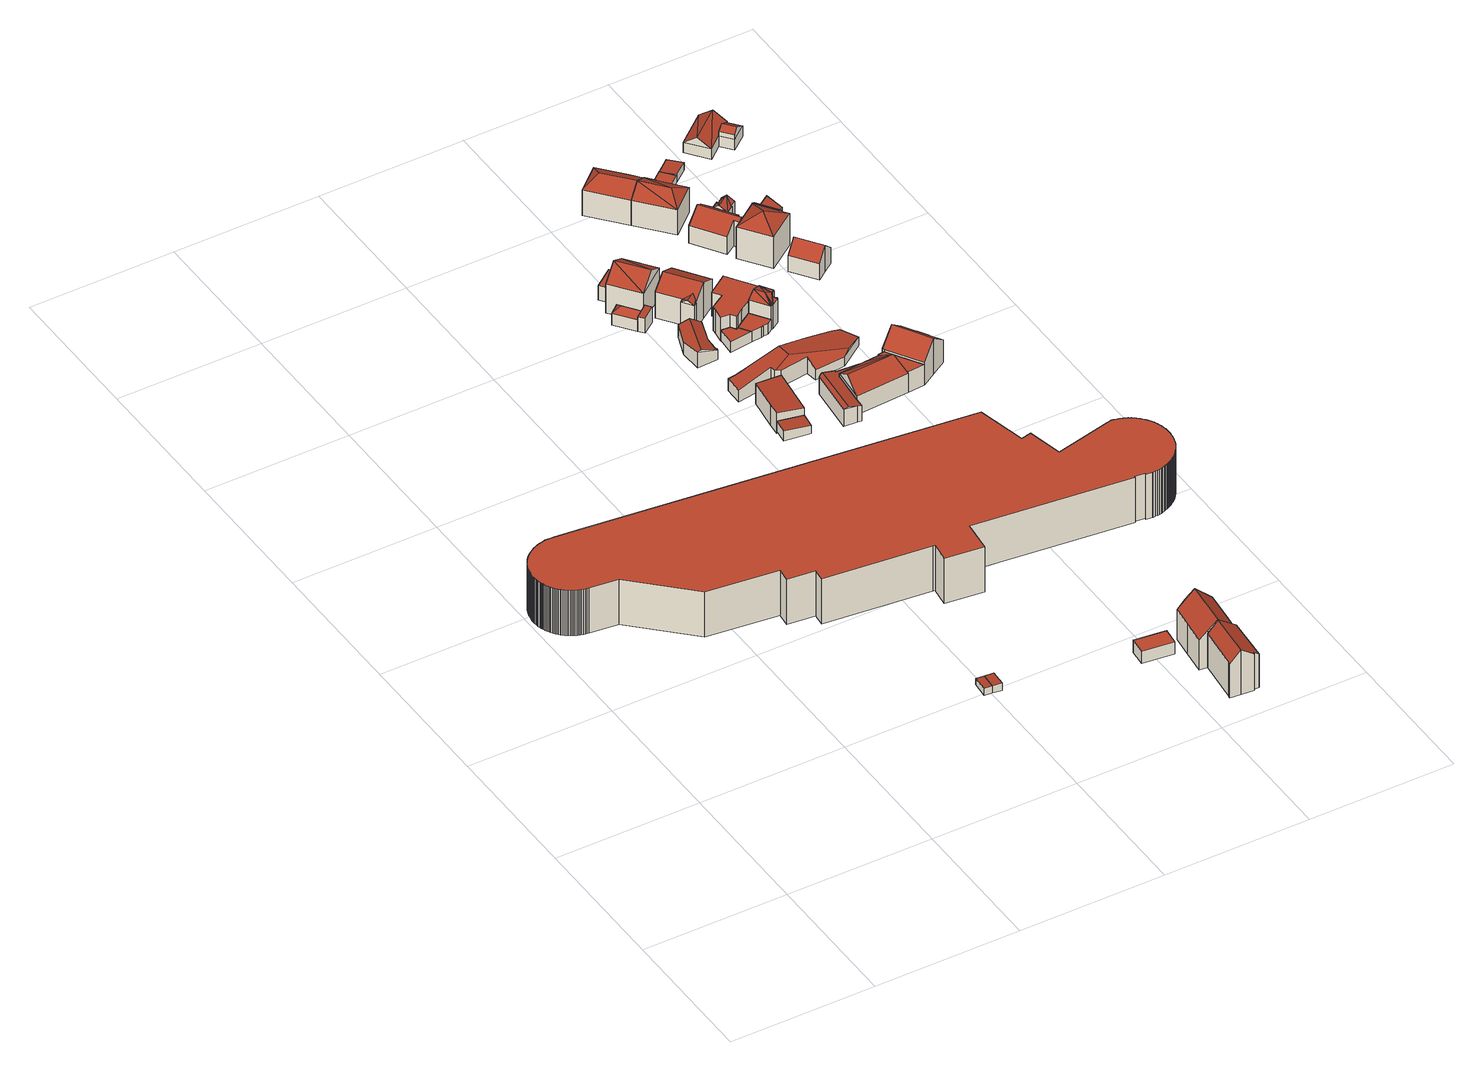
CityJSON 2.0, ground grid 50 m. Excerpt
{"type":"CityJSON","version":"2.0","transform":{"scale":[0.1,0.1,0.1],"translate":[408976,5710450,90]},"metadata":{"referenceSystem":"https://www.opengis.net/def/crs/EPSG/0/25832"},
"CityObjects":{
"building1":{"type":"Building","attributes":{"Gemeindeschluessel":"05978036","Geometrietyp2DReferenz":"3000","function":"31001_2460","roofType":"2100","measuredHeight":2.71},"geometry":[{"type":"MultiSurface","lod":"2","boundaries":[[[0,1,2,3]],[[1,4,5,2]],[[4,6,7,5]],[[6,0,3,7]],[[6,4,1,0]],[[3,2,5,7]]],"semantics":{"surfaces":[{"type":"WallSurface"},{"type":"RoofSurface"},{"type":"GroundSurface"}],"values":[0,0,0,0,1,2]}}]},
"building2":{"type":"Building","attributes":{"Gemeindeschluessel":"05978036","Geometrietyp2DReferenz":"3000","function":"31001_2460","roofType":"2100","measuredHeight":2.74},"geometry":[{"type":"MultiSurface","lod":"2","boundaries":[[[8,9,10,11]],[[9,6,7,10]],[[6,4,5,7]],[[4,8,11,5]],[[4,6,9,8]],[[11,10,7,5]]],"semantics":{"surfaces":[{"type":"WallSurface"},{"type":"RoofSurface"},{"type":"GroundSurface"}],"values":[0,0,0,0,1,2]}}]},
"building3":{"type":"Building","attributes":{"Gemeindeschluessel":"05978036","Geometrietyp2DReferenz":"3000","function":"31001_2000","roofType":"1000","measuredHeight":17.18},"geometry":[{"type":"MultiSurface","lod":"2","boundaries":[[[12,13,14,15]],[[13,16,17,14]],[[16,18,19,17]],[[18,20,21,19]],[[20,22,23,21]],[[22,24,25,23]],[[24,26,27,25]],[[26,28,29,27]],[[28,30,31,29]],[[30,32,33,31]],[[32,34,35,33]],[[34,36,37,35]],[[36,38,39,37]],[[38,40,41,39]],[[40,42,43,41]],[[42,44,45,43]],[[44,46,47,45]],[[46,48,49,47]],[[48,50,51,49]],[[50,52,53,51]],[[52,54,55,53]],[[54,56,57,55]],[[56,58,59,57]],[[58,60,61,59]],[[60,62,63,61]],[[62,64,65,63]],[[64,66,67,65]],[[66,68,69,67]],[[68,70,71,69]],[[70,72,73,71]],[[72,74,75,73]],[[74,76,77,75]],[[76,78,79,77]],[[78,80,81,79]],[[80,82,83,81]],[[82,84,85,83]],[[84,86,87,85]],[[86,88,89,87]],[[88,90,91,89]],[[90,92,93,91]],[[92,94,95,93]],[[94,96,97,95]],[[96,98,99,97]],[[98,100,101,99]],[[100,102,103,101]],[[102,104,105,103]],[[104,106,107,105]],[[106,108,109,107]],[[108,110,111,109]],[[110,112,113,111]],[[112,114,115,113]],[[114,116,117,115]],[[116,118,119,117]],[[118,120,121,119]],[[120,122,123,121]],[[122,124,125,123]],[[124,126,127,125]],[[126,128,129,127]],[[128,130,131,129]],[[130,132,133,131]],[[132,134,135,133]],[[134,136,137,135]],[[136,138,139,137]],[[138,140,141,139]],[[140,142,143,141]],[[142,144,145,143]],[[144,146,147,145]],[[146,148,149,147]],[[148,150,151,149]],[[150,152,153,151]],[[152,154,155,153]],[[154,156,157,155]],[[156,158,159,157]],[[158,160,161,159]],[[160,162,163,161]],[[162,164,165,163]],[[164,166,167,165]],[[166,168,169,167]],[[168,170,171,169]],[[170,172,173,171]],[[172,174,175,173]],[[174,176,177,175]],[[176,178,179,177]],[[178,180,181,179]],[[180,182,183,181]],[[182,184,185,183]],[[184,186,187,185]],[[186,188,189,187]],[[188,190,191,189]],[[190,192,193,191]],[[192,194,195,193]],[[194,196,197,195]],[[196,198,199,197]],[[198,200,201,199]],[[200,202,203,201]],[[202,204,205,203]],[[204,206,207,205]],[[206,208,209,207]],[[208,210,211,209]],[[210,212,213,211]],[[212,214,215,213]],[[214,216,217,215]],[[216,218,219,217]],[[218,220,221,219]],[[220,222,223,221]],[[222,224,225,223]],[[224,226,227,225]],[[226,228,229,227]],[[228,230,231,229]],[[230,232,233,231]],[[232,234,235,233]],[[234,236,237,235]],[[236,238,239,237]],[[238,240,241,239]],[[240,242,243,241]],[[242,244,245,243]],[[244,246,247,245]],[[246,248,249,247]],[[248,250,251,249]],[[250,252,253,251]],[[252,254,255,253]],[[254,256,257,255]],[[256,258,259,257]],[[258,260,261,259]],[[260,262,263,261]],[[262,264,265,263]],[[264,266,267,265]],[[266,268,269,267]],[[268,270,271,269]],[[270,272,273,271]],[[272,274,275,273]],[[274,276,277,275]],[[276,278,279,277]],[[278,280,281,279]],[[280,282,283,281]],[[282,284,285,283]],[[284,286,287,285]],[[286,288,289,287]],[[288,290,291,289]],[[290,292,293,291]],[[292,294,295,293]],[[294,296,297,295]],[[296,298,299,297]],[[298,300,301,299]],[[300,302,303,301]],[[302,304,305,303]],[[304,306,307,305]],[[306,308,309,307]],[[308,310,311,309]],[[310,312,313,311]],[[312,314,315,313]],[[314,316,317,315]],[[316,318,319,317]],[[318,320,321,319]],[[320,322,323,321]],[[322,324,325,323]],[[324,326,327,325]],[[326,328,329,327]],[[328,330,331,329]],[[330,332,333,331]],[[332,334,335,333]],[[334,336,337,335]],[[336,338,339,337]],[[338,340,341,339]],[[340,342,343,341]],[[342,344,345,343]],[[344,346,347,345]],[[346,348,349,347]],[[348,350,351,349]],[[350,352,353,351]],[[352,354,355,353]],[[354,356,357,355]],[[356,358,359,357]],[[358,360,361,359]],[[360,362,363,361]],[[362,364,365,363]],[[364,366,367,365]],[[366,368,369,367]],[[368,370,371,369]],[[370,372,373,371]],[[372,374,375,373]],[[374,12,15,375]],[[374,372,370,368,366,364,362,360,358,356,354,352,350,348,346,344,342,340,338,336,334,332,330,328,326,324,322,320,318,316,314,312,310,308,306,304,302,300,298,296,294,292,290,288,286,284,282,280,278,276,274,272,270,268,266,264,262,260,258,256,254,252,250,248,246,244,242,240,238,236,234,232,230,228,226,224,222,220,218,216,214,212,210,208,206,204,202,200,198,196,194,192,190,188,186,184,182,180,178,176,174,172,170,168,166,164,162,160,158,156,154,152,150,148,146,144,142,140,138,136,134,132,130,128,126,124,122,120,118,116,114,112,110,108,106,104,102,100,98,96,94,92,90,88,86,84,82,80,78,76,74,72,70,68,66,64,62,60,58,56,54,52,50,48,46,44,42,40,38,36,34,32,30,28,26,24,22,20,18,16,13,12]],[[15,14,17,19,21,23,25,27,29,31,33,35,37,39,41,43,45,47,49,51,53,55,57,59,61,63,65,67,69,71,73,75,77,79,81,83,85,87,89,91,93,95,97,99,101,103,105,107,109,111,113,115,117,119,121,123,125,127,129,131,133,135,137,139,141,143,145,147,149,151,153,155,157,159,161,163,165,167,169,171,173,175,177,179,181,183,185,187,189,191,193,195,197,199,201,203,205,207,209,211,213,215,217,219,221,223,225,227,229,231,233,235,237,239,241,243,245,247,249,251,253,255,257,259,261,263,265,267,269,271,273,275,277,279,281,283,285,287,289,291,293,295,297,299,301,303,305,307,309,311,313,315,317,319,321,323,325,327,329,331,333,335,337,339,341,343,345,347,349,351,353,355,357,359,361,363,365,367,369,371,373,375]]],"semantics":{"surfaces":[{"type":"WallSurface"},{"type":"RoofSurface"},{"type":"GroundSurface"}],"values":[0,0,0,0,0,0,0,0,0,0,0,0,0,0,0,0,0,0,0,0,0,0,0,0,0,0,0,0,0,0,0,0,0,0,0,0,0,0,0,0,0,0,0,0,0,0,0,0,0,0,0,0,0,0,0,0,0,0,0,0,0,0,0,0,0,0,0,0,0,0,0,0,0,0,0,0,0,0,0,0,0,0,0,0,0,0,0,0,0,0,0,0,0,0,0,0,0,0,0,0,0,0,0,0,0,0,0,0,0,0,0,0,0,0,0,0,0,0,0,0,0,0,0,0,0,0,0,0,0,0,0,0,0,0,0,0,0,0,0,0,0,0,0,0,0,0,0,0,0,0,0,0,0,0,0,0,0,0,0,0,0,0,0,0,0,0,0,0,0,0,0,0,0,0,0,0,0,0,0,0,0,0,1,2]}}]},
"building4":{"type":"Building","attributes":{"Gemeindeschluessel":"05978036","Geometrietyp2DReferenz":"3000","function":"31001_2460","roofType":"1000","measuredHeight":4.55},"geometry":[{"type":"MultiSurface","lod":"2","boundaries":[[[376,377,378,379]],[[377,380,381,378]],[[380,382,383,381]],[[382,376,379,383]],[[382,380,377,376]],[[379,378,381,383]]],"semantics":{"surfaces":[{"type":"WallSurface"},{"type":"RoofSurface"},{"type":"GroundSurface"}],"values":[0,0,0,0,1,2]}}]},
"building5":{"type":"Building","attributes":{"Gemeindeschluessel":"05978036","Geometrietyp2DReferenz":"3000","function":"31001_1000","roofType":"2100","measuredHeight":3.91},"geometry":[{"type":"MultiSurface","lod":"2","boundaries":[[[384,385,386,387]],[[385,388,389,386]],[[388,390,391,389]],[[390,384,387,391]],[[390,388,385,384]],[[387,386,389,391]]],"semantics":{"surfaces":[{"type":"WallSurface"},{"type":"RoofSurface"},{"type":"GroundSurface"}],"values":[0,0,0,0,1,2]}}]},
"building6":{"type":"Building","attributes":{"Gemeindeschluessel":"05978036","Geometrietyp2DReferenz":"3000","function":"31001_1100"},"children":["building6-1","building6-2"]},
"building6-1":{"type":"BuildingPart","attributes":{"roofType":"3100","measuredHeight":17.09},"parents":["building6"],"geometry":[{"type":"MultiSurface","lod":"2","boundaries":[[[392,393,394,395]],[[393,396,397,394]],[[398,399,400,401,402]],[[399,403,404,400]],[[403,405,406,404]],[[405,407,408,406]],[[407,409,410,408]],[[409,392,395,410]],[[407,405,403,399,398,411,412]],[[412,413,396,393,392,409,407]],[[394,397,414,415,401,400,404,406,408,410,395]],[[415,414,413,412]],[[414,397,396,413]],[[398,402,411]],[[415,412,411,402,401]]],"semantics":{"surfaces":[{"type":"WallSurface"},{"type":"RoofSurface"},{"type":"GroundSurface"},{"type":"ClosureSurface"}],"values":[0,0,0,0,0,0,0,0,1,1,2,3,3,0,3]}}]},
"building6-2":{"type":"BuildingPart","attributes":{"roofType":"3100","measuredHeight":17.24},"parents":["building6"],"geometry":[{"type":"MultiSurface","lod":"2","boundaries":[[[416,417,418,419]],[[417,420,421,418]],[[420,422,423,421]],[[422,424,425,423]],[[424,426,427,425]],[[426,428,429,427]],[[428,430,431,429]],[[430,402,401,431]],[[432,433,434,397,396]],[[433,416,419,434]],[[435,411,402,430,428,426,424]],[[424,422,420,417,416,433,432,435]],[[419,418,421,423,425,427,429,431,401,415,414,397,434]],[[413,412,411,435]],[[414,415,412,413]],[[415,401,402,411,412]],[[432,396,413,435]],[[414,413,396,397]]],"semantics":{"surfaces":[{"type":"WallSurface"},{"type":"RoofSurface"},{"type":"GroundSurface"},{"type":"ClosureSurface"}],"values":[0,0,0,0,0,0,0,0,0,0,1,1,2,0,3,3,0,3]}}]},
"building7":{"type":"Building","attributes":{"Gemeindeschluessel":"05978036","Geometrietyp2DReferenz":"3000","function":"31001_1000","roofType":"2100","measuredHeight":7.76},"geometry":[{"type":"MultiSurface","lod":"2","boundaries":[[[436,437,438,439]],[[437,440,441,438]],[[440,442,443,441]],[[442,444,445,443]],[[444,436,439,445]],[[444,442,440,437,436]],[[439,438,441,443,445]]],"semantics":{"surfaces":[{"type":"WallSurface"},{"type":"RoofSurface"},{"type":"GroundSurface"}],"values":[0,0,0,0,0,1,2]}}]},
"building8":{"type":"Building","attributes":{"Gemeindeschluessel":"05978036","Geometrietyp2DReferenz":"3000","function":"31001_1000","roofType":"5000","measuredHeight":6.52},"geometry":[{"type":"MultiSurface","lod":"2","boundaries":[[[446,447,448,449]],[[447,450,451,448]],[[450,452,453,451]],[[452,454,455,453]],[[454,456,457,455]],[[456,458,459,457]],[[458,460,461,459]],[[460,446,449,461]],[[452,450,447,446,460,462,463]],[[463,462,458,456,454]],[[454,452,463]],[[460,458,462]],[[449,448,451,453,455,457,459,461]]],"semantics":{"surfaces":[{"type":"WallSurface"},{"type":"RoofSurface"},{"type":"GroundSurface"}],"values":[0,0,0,0,0,0,0,0,1,1,0,0,2]}}]},
"building9":{"type":"Building","attributes":{"Gemeindeschluessel":"05978036","Geometrietyp2DReferenz":"3000","function":"31001_1000"},"children":["building9-1","building9-2","building9-3"]},
"building9-1":{"type":"BuildingPart","attributes":{"roofType":"2100","measuredHeight":5.96},"parents":["building9"],"geometry":[{"type":"MultiSurface","lod":"2","boundaries":[[[464,465,466,467]],[[465,468,469,470,466]],[[471,464,467,472]],[[471,473,474,475,468,465,464]],[[467,466,470,476,472]],[[477,474,473]],[[475,469,468]],[[476,470,469,477]],[[477,469,475,474]],[[472,476,477,473,471]]],"semantics":{"surfaces":[{"type":"WallSurface"},{"type":"RoofSurface"},{"type":"GroundSurface"},{"type":"ClosureSurface"}],"values":[0,0,0,1,2,0,0,3,3,3]}}]},
"building9-2":{"type":"BuildingPart","attributes":{"roofType":"5000","measuredHeight":6.08},"parents":["building9"],"geometry":[{"type":"MultiSurface","lod":"2","boundaries":[[[469,478,479,470]],[[478,480,481,479]],[[482,480,478]],[[483,482,478,469,475]],[[482,483,474,477,480]],[[476,470,479,481]],[[470,476,477,469]],[[476,481,480,477]],[[483,475,474]],[[474,475,469,477]]],"semantics":{"surfaces":[{"type":"WallSurface"},{"type":"RoofSurface"},{"type":"GroundSurface"},{"type":"ClosureSurface"}],"values":[0,0,1,1,1,2,3,3,0,3]}}]},
"building9-3":{"type":"BuildingPart","attributes":{"roofType":"3100","measuredHeight":15.06},"parents":["building9"],"geometry":[{"type":"MultiSurface","lod":"2","boundaries":[[[484,485,486,487]],[[488,484,487,489]],[[490,485,491]],[[484,488,492]],[[484,491,485]],[[491,484,492]],[[492,490,491]],[[490,492,488]],[[487,486,472,476,481,489]],[[472,486,485,490,473,471]],[[476,472,471,473,477]],[[489,481,480,477,473,490,488]],[[481,476,477,480]]],"semantics":{"surfaces":[{"type":"WallSurface"},{"type":"RoofSurface"},{"type":"GroundSurface"},{"type":"ClosureSurface"}],"values":[0,0,0,0,1,1,1,1,2,0,3,0,3]}}]},
"building10":{"type":"Building","attributes":{"Gemeindeschluessel":"05978036","Geometrietyp2DReferenz":"3000","function":"31001_2460","roofType":"1000","measuredHeight":5.53},"geometry":[{"type":"MultiSurface","lod":"2","boundaries":[[[493,494,495,496]],[[494,497,498,495]],[[497,499,487,498]],[[499,493,496,487]],[[499,497,494,493]],[[496,495,498,487]]],"semantics":{"surfaces":[{"type":"WallSurface"},{"type":"RoofSurface"},{"type":"GroundSurface"}],"values":[0,0,0,0,1,2]}}]},
"building11":{"type":"Building","attributes":{"Gemeindeschluessel":"05978036","Geometrietyp2DReferenz":"3000","function":"51009_1610","roofType":"1000","measuredHeight":3.95},"geometry":[{"type":"MultiSurface","lod":"2","boundaries":[[[500,501,502,503]],[[501,504,505,502]],[[504,506,507,505]],[[506,508,509,507]],[[508,510,511,509]],[[510,500,503,511]],[[510,508,506,504,501,500]],[[503,502,505,507,509,511]]],"semantics":{"surfaces":[{"type":"WallSurface"},{"type":"RoofSurface"},{"type":"GroundSurface"}],"values":[0,0,0,0,0,0,1,2]}}]},
"building12":{"type":"Building","attributes":{"Gemeindeschluessel":"05978036","Geometrietyp2DReferenz":"3000","function":"31001_1000"},"children":["building12-1","building12-2"]},
"building12-1":{"type":"BuildingPart","attributes":{"roofType":"5000","measuredHeight":11.29},"parents":["building12"],"geometry":[{"type":"MultiSurface","lod":"2","boundaries":[[[512,513,514,515]],[[513,516,517,514]],[[516,518,519,517]],[[512,518,520]],[[521,520,518]],[[518,516,521]],[[520,513,512]],[[521,513,520]],[[513,521,516]],[[519,515,514,517]],[[515,519,518,512]]],"semantics":{"surfaces":[{"type":"WallSurface"},{"type":"RoofSurface"},{"type":"GroundSurface"},{"type":"ClosureSurface"}],"values":[0,0,0,1,1,1,1,1,0,2,3]}}]},
"building12-2":{"type":"BuildingPart","attributes":{"roofType":"3100","measuredHeight":13.46},"parents":["building12"],"geometry":[{"type":"MultiSurface","lod":"2","boundaries":[[[522,523,524,525]],[[523,526,527,524]],[[526,528,529,527]],[[528,530,531,529]],[[530,532,533,531]],[[532,534,512,515,533]],[[535,536,519,518]],[[535,537,538,536]],[[537,539,540,538]],[[539,541,542,540]],[[541,522,525,542]],[[539,537,535,518,534,532]],[[532,530,528,526,523,522,541,539]],[[525,524,527,529,531,533,515,519,536,538,540,542]],[[518,512,534]],[[518,519,515,512]]],"semantics":{"surfaces":[{"type":"WallSurface"},{"type":"RoofSurface"},{"type":"GroundSurface"},{"type":"ClosureSurface"}],"values":[0,0,0,0,0,0,0,0,0,0,0,1,1,2,0,3]}}]},
"building13":{"type":"Building","attributes":{"Gemeindeschluessel":"05978036","Geometrietyp2DReferenz":"3000","function":"31001_2000","roofType":"5000","measuredHeight":6.9},"geometry":[{"type":"MultiSurface","lod":"2","boundaries":[[[543,544,545,546]],[[544,547,548,545]],[[547,549,550,548]],[[549,551,552,550]],[[551,553,554,552]],[[553,555,556,554]],[[555,557,558,556]],[[557,559,560,558]],[[559,561,562,560]],[[561,563,564,562]],[[563,543,546,564]],[[565,547,544,543,566]],[[563,561,559,557,555,553,551,549,565,566]],[[549,547,565]],[[543,563,566]],[[546,545,548,550,552,554,556,558,560,562,564]]],"semantics":{"surfaces":[{"type":"WallSurface"},{"type":"RoofSurface"},{"type":"GroundSurface"}],"values":[0,0,0,0,0,0,0,0,0,0,0,1,1,0,0,2]}}]},
"building14":{"type":"Building","attributes":{"Gemeindeschluessel":"05978036","Geometrietyp2DReferenz":"3000","function":"31001_1100","roofType":"5000","measuredHeight":7.98},"geometry":[{"type":"MultiSurface","lod":"2","boundaries":[[[567,568,569,570]],[[568,571,572,569]],[[571,573,574,572]],[[573,575,576,574]],[[575,577,578,576]],[[577,579,580,578]],[[579,581,582,580]],[[581,583,584,582]],[[583,585,586,584]],[[585,587,588,586]],[[587,589,590,588]],[[589,591,592,590]],[[591,593,594,592]],[[593,567,570,594]],[[583,581,595,596,597,587,585]],[[595,579,577,575,573,598,596]],[[591,589,597,596,598,571,568,567,593]],[[581,579,595]],[[573,571,598]],[[589,587,597]],[[570,569,572,574,576,578,580,582,584,586,588,590,592,594]]],"semantics":{"surfaces":[{"type":"WallSurface"},{"type":"RoofSurface"},{"type":"GroundSurface"}],"values":[0,0,0,0,0,0,0,0,0,0,0,0,0,0,1,1,1,0,0,0,2]}}]},
"building15":{"type":"Building","attributes":{"Gemeindeschluessel":"05978036","Geometrietyp2DReferenz":"3000","function":"31001_1100","roofType":"1000","measuredHeight":4.07},"geometry":[{"type":"MultiSurface","lod":"2","boundaries":[[[599,600,502,601]],[[600,602,503,502]],[[602,603,604,503]],[[603,605,606,604]],[[605,607,608,606]],[[607,609,610,608]],[[609,611,612,610]],[[611,613,614,612]],[[613,615,616,614]],[[615,599,601,616]],[[615,613,611,609,607,605,603,602,600,599]],[[601,502,503,604,606,608,610,612,614,616]]],"semantics":{"surfaces":[{"type":"WallSurface"},{"type":"RoofSurface"},{"type":"GroundSurface"}],"values":[0,0,0,0,0,0,0,0,0,0,1,2]}}]},
"building16":{"type":"Building","attributes":{"Gemeindeschluessel":"05978036","Geometrietyp2DReferenz":"3000","function":"31001_1100","roofType":"9999","measuredHeight":9},"geometry":[{"type":"MultiSurface","lod":"2","boundaries":[[[617,618,619,620,621,622,623,624,625,626,627,628,629,630]],[[630,629,631,632]],[[629,628,633,631]],[[628,627,634,633]],[[627,626,635,634]],[[626,625,636,635]],[[625,624,637,636]],[[624,623,638,637]],[[623,622,639,638]],[[622,621,640,639]],[[621,620,641,640]],[[620,619,642,641]],[[619,618,643,642]],[[618,617,644,643]],[[617,630,632,644]],[[632,631,633,634,635,636,637,638,639,640,641,642,643,644]]],"semantics":{"surfaces":[{"type":"RoofSurface"},{"type":"WallSurface"},{"type":"GroundSurface"}],"values":[0,1,1,1,1,1,1,1,1,1,1,1,1,1,1,2]}}]},
"building17":{"type":"Building","attributes":{"Gemeindeschluessel":"05978036","Geometrietyp2DReferenz":"3000","function":"31001_2000","roofType":"5000","measuredHeight":11.12},"geometry":[{"type":"MultiSurface","lod":"2","boundaries":[[[645,646,558,560]],[[646,647,556,558]],[[647,648,649,556]],[[648,650,651,649]],[[650,645,560,651]],[[650,652,653,645]],[[647,652,648]],[[646,652,647]],[[652,646,653]],[[650,648,652]],[[646,645,653]],[[560,558,556,649,651]]],"semantics":{"surfaces":[{"type":"WallSurface"},{"type":"RoofSurface"},{"type":"GroundSurface"}],"values":[0,0,0,0,0,1,1,1,1,0,0,2]}}]},
"building18":{"type":"Building","attributes":{"Gemeindeschluessel":"05978036","Geometrietyp2DReferenz":"3000","function":"31001_1100","roofType":"5000","measuredHeight":10.75},"geometry":[{"type":"MultiSurface","lod":"2","boundaries":[[[654,655,656,606]],[[655,657,658,656]],[[657,659,660,658]],[[659,661,662,660]],[[661,663,664,662]],[[663,665,666,664]],[[665,667,668,666]],[[667,669,670,668]],[[669,671,672,670]],[[671,673,674,672]],[[673,675,676,674]],[[675,677,608,676]],[[677,654,606,608]],[[678,675,667]],[[679,675,678]],[[675,679,680]],[[669,673,671]],[[667,673,669]],[[673,667,675]],[[659,663,661]],[[659,665,663]],[[655,659,657]],[[655,665,659]],[[655,678,665]],[[655,679,678]],[[679,655,681]],[[679,677,680]],[[681,677,679]],[[677,681,654]],[[667,665,678]],[[655,654,681]],[[677,675,680]],[[606,656,658,660,662,664,666,668,670,672,674,676,608]]],"semantics":{"surfaces":[{"type":"WallSurface"},{"type":"RoofSurface"},{"type":"GroundSurface"}],"values":[0,0,0,0,0,0,0,0,0,0,0,0,0,1,1,1,1,1,1,1,1,1,1,1,1,1,1,1,1,0,0,0,2]}}]},
"building19":{"type":"Building","attributes":{"Gemeindeschluessel":"05978036","Geometrietyp2DReferenz":"3000","function":"31001_1100","roofType":"5000","measuredHeight":12.89},"geometry":[{"type":"MultiSurface","lod":"2","boundaries":[[[682,683,684,685]],[[683,686,687,684]],[[686,688,689,687]],[[688,690,691,689]],[[690,692,693,691]],[[692,694,695,693]],[[694,682,685,695]],[[690,688,696]],[[688,686,683,696]],[[683,682,694,692,690,696]],[[685,684,687,689,691,693,695]]],"semantics":{"surfaces":[{"type":"WallSurface"},{"type":"RoofSurface"},{"type":"GroundSurface"}],"values":[0,0,0,0,0,0,0,1,1,1,2]}}]},
"building20":{"type":"Building","attributes":{"Gemeindeschluessel":"05978036","Geometrietyp2DReferenz":"3000","function":"31001_1100"},"children":["building20-1","building20-2"]},
"building20-1":{"type":"BuildingPart","attributes":{"roofType":"3100","measuredHeight":13.58},"parents":["building20"],"geometry":[{"type":"MultiSurface","lod":"2","boundaries":[[[697,698,699,700]],[[698,701,702,699]],[[701,703,704,702]],[[703,705,706,704]],[[705,707,708,709,706]],[[710,711,712,713,714]],[[711,715,716,712]],[[715,717,718,716]],[[717,719,720,718]],[[719,697,700,720]],[[715,711,710,707,705]],[[705,703,701,698,697,719,717,715]],[[700,699,702,704,706,709,713,712,716,718,720]],[[710,714,708,707]],[[714,713,709,708]]],"semantics":{"surfaces":[{"type":"WallSurface"},{"type":"RoofSurface"},{"type":"GroundSurface"},{"type":"ClosureSurface"}],"values":[0,0,0,0,0,0,0,0,0,0,1,1,2,0,3]}}]},
"building20-2":{"type":"BuildingPart","attributes":{"roofType":"1000","measuredHeight":7.76},"parents":["building20"],"geometry":[{"type":"MultiSurface","lod":"2","boundaries":[[[708,721,722,709]],[[721,723,724,722]],[[723,714,713,724]],[[723,721,708,714]],[[713,709,722,724]],[[709,713,714,708]]],"semantics":{"surfaces":[{"type":"WallSurface"},{"type":"RoofSurface"},{"type":"GroundSurface"},{"type":"ClosureSurface"}],"values":[0,0,0,1,2,3]}}]},
"building21":{"type":"Building","attributes":{"Gemeindeschluessel":"05978036","Geometrietyp2DReferenz":"3000","function":"31001_1100"},"children":["building21-1","building21-2"]},
"building21-1":{"type":"BuildingPart","attributes":{"roofType":"1000","measuredHeight":3.69},"parents":["building21"],"geometry":[{"type":"MultiSurface","lod":"2","boundaries":[[[725,726,727,728]],[[726,729,730,727]],[[729,731,732,730]],[[731,733,734,732]],[[735,725,728,736]],[[735,733,731,729,726,725]],[[728,727,730,732,734,736]],[[736,734,733,735]]],"semantics":{"surfaces":[{"type":"WallSurface"},{"type":"RoofSurface"},{"type":"GroundSurface"},{"type":"ClosureSurface"}],"values":[0,0,0,0,0,1,2,3]}}]},
"building21-2":{"type":"BuildingPart","attributes":{"roofType":"5000","measuredHeight":12.79},"parents":["building21"],"geometry":[{"type":"MultiSurface","lod":"2","boundaries":[[[737,738,739,734,733]],[[738,740,741,739]],[[740,742,743,741]],[[742,686,744,743]],[[686,682,745,744]],[[682,746,736,745]],[[746,735,736]],[[742,740,747]],[[740,738,737,746,682,747]],[[747,682,748]],[[748,742,747]],[[742,748,686]],[[686,748,682]],[[734,739,741,743,744,745,736]],[[733,735,746,737]],[[733,734,736,735]]],"semantics":{"surfaces":[{"type":"WallSurface"},{"type":"RoofSurface"},{"type":"GroundSurface"},{"type":"ClosureSurface"}],"values":[0,0,0,0,0,0,0,1,1,1,1,1,0,2,0,3]}}]},
"building22":{"type":"Building","attributes":{"Gemeindeschluessel":"05978036","Geometrietyp2DReferenz":"3000","function":"31001_1000","roofType":"3100","measuredHeight":10.68},"geometry":[{"type":"MultiSurface","lod":"2","boundaries":[[[749,750,751,752]],[[750,753,754,751]],[[753,755,756,754]],[[755,757,758,756]],[[757,759,760,758]],[[759,761,762,760]],[[761,763,764,762]],[[763,765,766,764]],[[765,767,768,766]],[[767,769,770,768]],[[769,771,772,770]],[[771,749,752,772]],[[767,765,763,761,759,757]],[[757,755,753,750,749,771,769,767]],[[752,751,754,756,758,760,762,764,766,768,770,772]]],"semantics":{"surfaces":[{"type":"WallSurface"},{"type":"RoofSurface"},{"type":"GroundSurface"}],"values":[0,0,0,0,0,0,0,0,0,0,0,0,1,1,2]}}]},
"building23":{"type":"Building","attributes":{"Gemeindeschluessel":"05978036","Geometrietyp2DReferenz":"3000","function":"31001_2000","roofType":"1000","measuredHeight":3.89},"geometry":[{"type":"MultiSurface","lod":"2","boundaries":[[[773,774,775,693]],[[774,776,777,775]],[[776,778,695,777]],[[778,773,693,695]],[[778,776,774,773]],[[693,775,777,695]]],"semantics":{"surfaces":[{"type":"WallSurface"},{"type":"RoofSurface"},{"type":"GroundSurface"}],"values":[0,0,0,0,1,2]}}]},
"building24":{"type":"Building","attributes":{"Gemeindeschluessel":"05978036","Geometrietyp2DReferenz":"3000","function":"31001_1100"},"children":["building24-1","building24-2","building24-3"]},
"building24-1":{"type":"BuildingPart","attributes":{"roofType":"3500","measuredHeight":15.48},"parents":["building24"],"geometry":[{"type":"MultiSurface","lod":"2","boundaries":[[[779,780,781,782]],[[780,783,784,781]],[[783,785,786,784]],[[787,788,789,790]],[[788,779,782,789]],[[779,788,791]],[[780,779,791]],[[785,783,780,791]],[[788,787,785,791]],[[782,781,784,786,790,789]],[[790,786,785,787]]],"semantics":{"surfaces":[{"type":"WallSurface"},{"type":"RoofSurface"},{"type":"GroundSurface"},{"type":"ClosureSurface"}],"values":[0,0,0,0,0,1,1,1,1,2,3]}}]},
"building24-2":{"type":"BuildingPart","attributes":{"roofType":"2100","measuredHeight":12.04},"parents":["building24"],"geometry":[{"type":"MultiSurface","lod":"2","boundaries":[[[792,793,787,790,794]],[[795,792,794,796,797]],[[795,798,799,793,792]],[[794,790,786,800,796]],[[785,787,793,799]],[[785,801,786,790,787]],[[798,802,801,785,799]],[[802,800,786,801]],[[797,802,798,795]],[[797,796,800,802]]],"semantics":{"surfaces":[{"type":"WallSurface"},{"type":"RoofSurface"},{"type":"GroundSurface"},{"type":"ClosureSurface"}],"values":[0,0,1,2,0,3,0,3,0,3]}}]},
"building24-3":{"type":"BuildingPart","attributes":{"roofType":"5000","measuredHeight":7.95},"parents":["building24"],"geometry":[{"type":"MultiSurface","lod":"2","boundaries":[[[803,797,796,804]],[[801,805,806,786]],[[805,807,808,806]],[[807,809,810,808]],[[809,811,812,810]],[[811,803,804,812]],[[807,805,801,802,797,813]],[[797,803,811,813]],[[811,809,807,813]],[[804,796,800,786,806,808,810,812]],[[800,796,797,802]],[[801,786,800,802]]],"semantics":{"surfaces":[{"type":"WallSurface"},{"type":"RoofSurface"},{"type":"GroundSurface"},{"type":"ClosureSurface"}],"values":[0,0,0,0,0,0,1,1,1,2,3,3]}}]},
"building25":{"type":"Building","attributes":{"Gemeindeschluessel":"05978036","Geometrietyp2DReferenz":"3000","function":"31001_9998","roofType":"5000","measuredHeight":9.92},"geometry":[{"type":"MultiSurface","lod":"2","boundaries":[[[814,815,816,817]],[[815,818,819,816]],[[818,820,821,819]],[[820,822,823,821]],[[822,824,825,823]],[[824,826,827,825]],[[826,828,829,827]],[[828,814,817,829]],[[818,830,820]],[[818,831,830]],[[815,831,818]],[[831,815,814]],[[830,824,822]],[[830,828,824]],[[828,830,831]],[[826,824,828]],[[814,828,831]],[[822,820,830]],[[817,816,819,821,823,825,827,829]]],"semantics":{"surfaces":[{"type":"WallSurface"},{"type":"RoofSurface"},{"type":"GroundSurface"}],"values":[0,0,0,0,0,0,0,0,1,1,1,1,1,1,1,1,0,0,2]}}]},
"building26":{"type":"Building","attributes":{"Gemeindeschluessel":"05978036","Geometrietyp2DReferenz":"3000","function":"31001_2460","roofType":"1000","measuredHeight":2.58},"geometry":[{"type":"MultiSurface","lod":"2","boundaries":[[[832,833,834,835]],[[833,836,837,834]],[[836,838,839,837]],[[838,832,835,839]],[[838,836,833,832]],[[835,834,837,839]]],"semantics":{"surfaces":[{"type":"WallSurface"},{"type":"RoofSurface"},{"type":"GroundSurface"}],"values":[0,0,0,0,1,2]}}]},
"building27":{"type":"Building","attributes":{"Gemeindeschluessel":"05978036","Geometrietyp2DReferenz":"3000","function":"31001_1100","roofType":"3100","measuredHeight":10.04},"geometry":[{"type":"MultiSurface","lod":"2","boundaries":[[[840,841,842,843]],[[841,844,845,842]],[[844,846,847,845]],[[846,848,849,847]],[[848,850,851,849]],[[850,852,853,851]],[[852,840,843,853]],[[848,846,844,841]],[[841,840,852,850,848]],[[843,842,845,847,849,851,853]]],"semantics":{"surfaces":[{"type":"WallSurface"},{"type":"RoofSurface"},{"type":"GroundSurface"}],"values":[0,0,0,0,0,0,0,1,1,2]}}]},
"building28":{"type":"Building","attributes":{"Gemeindeschluessel":"05978036","Geometrietyp2DReferenz":"3000","function":"31001_2460","roofType":"2100","measuredHeight":2.96},"geometry":[{"type":"MultiSurface","lod":"2","boundaries":[[[854,855,834,837]],[[855,856,857,834]],[[856,858,859,857]],[[858,854,837,859]],[[858,856,855,854]],[[837,834,857,859]]],"semantics":{"surfaces":[{"type":"WallSurface"},{"type":"RoofSurface"},{"type":"GroundSurface"}],"values":[0,0,0,0,1,2]}}]},
"building29":{"type":"Building","attributes":{"Gemeindeschluessel":"05978036","Geometrietyp2DReferenz":"3000","function":"31001_2460","roofType":"2100","measuredHeight":7.29},"geometry":[{"type":"MultiSurface","lod":"2","boundaries":[[[860,861,862,863]],[[861,864,865,862]],[[864,866,867,865]],[[866,860,863,867]],[[866,864,861,860]],[[863,862,865,867]]],"semantics":{"surfaces":[{"type":"WallSurface"},{"type":"RoofSurface"},{"type":"GroundSurface"}],"values":[0,0,0,0,1,2]}}]},
"building30":{"type":"Building","attributes":{"Gemeindeschluessel":"05978036","Geometrietyp2DReferenz":"3000","function":"31001_1000"},"children":["building30-1","building30-2"]},
"building30-1":{"type":"BuildingPart","attributes":{"roofType":"3100","measuredHeight":7.09},"parents":["building30"],"geometry":[{"type":"MultiSurface","lod":"2","boundaries":[[[868,869,870,871]],[[869,872,873,874,870]],[[875,876,877]],[[875,878,879,876]],[[878,880,881,879]],[[880,868,871,881]],[[882,883,868]],[[868,880,882]],[[878,875,872,869,883]],[[883,882,878]],[[868,883,869]],[[878,882,880]],[[871,870,874,876,879,881]],[[877,873,872,875]],[[877,876,874,873]]],"semantics":{"surfaces":[{"type":"WallSurface"},{"type":"RoofSurface"},{"type":"GroundSurface"},{"type":"ClosureSurface"}],"values":[0,0,0,0,0,0,1,1,1,1,0,0,2,0,3]}}]},
"building30-2":{"type":"BuildingPart","attributes":{"roofType":"3100","measuredHeight":7.09},"parents":["building30"],"geometry":[{"type":"MultiSurface","lod":"2","boundaries":[[[884,885,886,887]],[[885,877,876,886]],[[873,884,887,874]],[[873,888,889,884]],[[890,889,888,891]],[[877,891,888,873]],[[885,890,891,877]],[[884,889,890,885]],[[887,886,876,874]],[[874,876,877,873]]],"semantics":{"surfaces":[{"type":"WallSurface"},{"type":"RoofSurface"},{"type":"GroundSurface"},{"type":"ClosureSurface"}],"values":[0,0,0,1,1,0,0,0,2,3]}}]}
},
"vertices":[
[909,378,137],[915,435,133],[915,435,110],[909,378,110],[942,433,133],[942,433,110],[936,375,137],[936,375,110],
[974,430,133],[968,371,138],[968,371,110],[974,430,110],
[642,1063,187],[647,1109,187],[647,1109,15],[642,1063,15],[404,1137,187],[404,1137,15],[218,1319,187],[218,1319,15],[122,1330,187],[122,1330,15],[121,1330,187],[121,1330,15],[115,1331,187],[115,1331,15],[110,1332,187],[110,1332,15],[104,1333,187],[104,1333,15],[99,1335,187],[99,1335,15],[94,1337,187],[94,1337,15],[90,1338,187],[90,1338,15],[85,1340,187],[85,1340,15],[81,1342,187],[81,1342,15],[77,1344,187],[77,1344,15],[73,1346,187],[73,1346,15],[68,1349,187],[68,1349,15],[64,1352,187],[64,1352,15],[60,1355,187],[60,1355,15],[55,1358,187],[55,1358,15],[51,1362,187],[51,1362,15],[47,1366,187],[47,1366,15],[46,1367,187],[46,1367,15],[45,1367,187],[45,1367,15],[41,1371,187],[41,1371,15],[38,1375,187],[38,1375,15],[35,1379,187],[35,1379,15],[32,1383,187],[32,1383,15],[29,1387,187],[29,1387,15],[26,1391,187],[26,1391,15],[24,1395,187],[24,1395,15],[22,1399,187],[22,1399,15],[19,1404,187],[19,1404,15],[17,1409,187],[17,1409,15],[15,1414,187],[15,1414,15],[14,1419,187],[14,1419,15],[13,1420,187],[13,1420,15],[12,1422,187],[12,1422,15],[11,1428,187],[11,1428,15],[9,1435,187],[9,1435,15],[8,1441,187],[8,1441,15],[8,1446,187],[8,1446,15],[7,1452,187],[7,1452,15],[7,1458,187],[7,1458,15],[7,1463,187],[7,1463,15],[7,1468,187],[7,1468,15],[8,1473,187],[8,1473,15],[8,1478,187],[8,1478,15],[9,1482,187],[9,1482,15],[10,1487,187],[10,1487,15],[11,1492,187],[11,1492,15],[12,1496,187],[12,1496,15],[14,1501,187],[14,1501,15],[16,1506,187],[16,1506,15],[18,1511,187],[18,1511,15],[20,1517,187],[20,1517,15],[23,1522,187],[23,1522,15],[26,1527,187],[26,1527,15],[30,1532,187],[30,1532,15],[33,1538,187],[33,1538,15],[35,1540,187],[35,1540,15],[38,1543,187],[38,1543,15],[41,1547,187],[41,1547,15],[45,1551,187],[45,1551,15],[48,1554,187],[48,1554,15],[52,1557,187],[52,1557,15],[55,1560,187],[55,1560,15],[59,1563,187],[59,1563,15],[63,1566,187],[63,1566,15],[67,1569,187],[67,1569,15],[72,1571,187],[72,1571,15],[76,1574,187],[76,1574,15],[80,1576,187],[80,1576,15],[81,1577,187],[81,1577,15],[87,1579,187],[87,1579,15],[92,1581,187],[92,1581,15],[97,1583,187],[97,1583,15],[102,1584,187],[102,1584,15],[107,1585,187],[107,1585,15],[111,1586,187],[111,1586,15],[116,1587,187],[116,1587,15],[120,1588,187],[120,1588,15],[125,1589,187],[125,1589,15],[130,1589,187],[130,1589,15],[135,1589,187],[135,1589,15],[141,1589,187],[141,1589,15],[146,1589,187],[146,1589,15],[152,1588,187],[152,1588,15],[154,1588,187],[154,1588,15],[236,1579,187],[236,1579,15],[1537,1433,187],[1537,1433,15],[1576,1265,187],[1576,1265,15],[1611,1273,187],[1611,1273,15],[1638,1154,187],[1638,1154,15],[1821,1196,187],[1821,1196,15],[1844,1201,187],[1844,1201,15],[1847,1201,187],[1847,1201,15],[1853,1200,187],[1853,1200,15],[1859,1198,187],[1859,1198,15],[1865,1197,187],[1865,1197,15],[1871,1195,187],[1871,1195,15],[1876,1193,187],[1876,1193,15],[1881,1191,187],[1881,1191,15],[1886,1189,187],[1886,1189,15],[1890,1187,187],[1890,1187,15],[1895,1185,187],[1895,1185,15],[1899,1182,187],[1899,1182,15],[1903,1180,187],[1903,1180,15],[1907,1177,187],[1907,1177,15],[1911,1174,187],[1911,1174,15],[1915,1171,187],[1915,1171,15],[1919,1167,187],[1919,1167,15],[1923,1163,187],[1923,1163,15],[1928,1159,187],[1928,1159,15],[1932,1154,187],[1932,1154,15],[1935,1150,187],[1935,1150,15],[1939,1145,187],[1939,1145,15],[1941,1142,187],[1941,1142,15],[1944,1138,187],[1944,1138,15],[1947,1133,187],[1947,1133,15],[1950,1128,187],[1950,1128,15],[1952,1122,187],[1952,1122,15],[1954,1117,187],[1954,1117,15],[1956,1113,187],[1956,1113,15],[1958,1108,187],[1958,1108,15],[1959,1103,187],[1959,1103,15],[1960,1098,187],[1960,1098,15],[1961,1094,187],[1961,1094,15],[1962,1089,187],[1962,1089,15],[1963,1084,187],[1963,1084,15],[1964,1079,187],[1964,1079,15],[1964,1073,187],[1964,1073,15],[1964,1068,187],[1964,1068,15],[1964,1062,187],[1964,1062,15],[1964,1056,187],[1964,1056,15],[1963,1051,187],[1963,1051,15],[1963,1048,187],[1963,1048,15],[1962,1041,187],[1962,1041,15],[1960,1033,187],[1960,1033,15],[1958,1026,187],[1958,1026,15],[1956,1020,187],[1956,1020,15],[1954,1013,187],[1954,1013,15],[1951,1007,187],[1951,1007,15],[1948,1001,187],[1948,1001,15],[1945,996,187],[1945,996,15],[1942,991,187],[1942,991,15],[1939,986,187],[1939,986,15],[1935,982,187],[1935,982,15],[1932,977,187],[1932,977,15],[1928,973,187],[1928,973,15],[1925,970,187],[1925,970,15],[1921,966,187],[1921,966,15],[1918,963,187],[1918,963,15],[1914,960,187],[1914,960,15],[1910,957,187],[1910,957,15],[1906,954,187],[1906,954,15],[1902,951,187],[1902,951,15],[1897,948,187],[1897,948,15],[1892,945,187],[1892,945,15],[1887,943,187],[1887,943,15],[1881,940,187],[1881,940,15],[1876,938,187],[1876,938,15],[1870,936,187],[1870,936,15],[1863,934,187],[1863,934,15],[1857,932,187],[1857,932,15],[1850,931,187],[1850,931,15],[1843,930,187],[1843,930,15],[1835,930,187],[1835,930,15],[1827,929,187],[1827,929,15],[1825,929,187],[1825,929,15],[1803,932,187],[1803,932,15],[1804,937,187],[1804,937,15],[1770,941,187],[1770,941,15],[1769,936,187],[1769,936,15],[1233,995,187],[1233,995,15],[1232,995,187],[1232,995,15],[1221,890,187],[1221,890,15],[1090,905,187],[1090,905,15],[1098,970,187],[1098,970,15],[1092,971,187],[1092,971,15],[732,1011,187],[732,1011,15],[736,1052,187],[736,1052,15],
[1510,330,137],[1504,272,137],[1504,272,91],[1510,330,91],[1397,285,137],[1397,285,91],[1403,342,137],[1403,342,91],
[1062,1815,86],[1151,1804,78],[1151,1804,47],[1062,1815,47],[1144,1752,78],[1144,1752,47],[1056,1764,86],[1056,1764,47],
[1541,22,213],[1542,29,213],[1542,29,85],[1541,22,85],[1558,173,215],[1558,173,85],[1649,163,217],[1639,15,214],[1639,15,85],[1649,163,85],[1649,163,201],[1621,17,226],[1621,17,85],[1620,10,226],[1620,10,85],[1577,15,256],[1577,15,85],[1541,19,213],[1541,19,85],[1595,169,254],[1592,169,256],[1591,169,255],[1591,169,85],[1592,169,85],
[1540,262,199],[1548,333,200],[1548,333,85],[1540,262,85],[1575,332,226],[1575,332,85],[1589,331,240],[1589,331,85],[1607,330,257],[1607,330,85],[1666,328,201],[1666,328,85],[1654,216,201],[1654,216,85],[1649,171,202],[1649,171,85],[1558,173,225],[1530,176,198],[1530,176,85],[1591,169,257],
[1062,1815,116],[1067,1856,116],[1067,1856,38],[1062,1815,38],[1081,1966,116],[1081,1966,38],[1172,1970,106],[1172,1970,38],[1151,1804,106],[1151,1804,38],
[1095,2262,70],[1096,2222,64],[1096,2222,24],[1095,2262,24],[1101,2222,61],[1101,2222,24],[1101,2215,60],[1101,2215,24],[1030,2212,83],[1030,2212,24],[1027,2286,70],[1027,2286,24],[1055,2365,71],[1055,2365,24],[1121,2341,70],[1121,2341,24],[1088,2353,89],[1042,2213,89],
[1030,2471,75],[986,2440,71],[986,2440,15],[1030,2471,15],[972,2458,71],[972,2458,58],[972,2458,15],[1015,2491,75],[1015,2491,15],[1008,2485,74],[993,2474,73],[986,2469,72],[1008,2485,15],[1008,2485,58],
[922,2525,58],[922,2525,15],[957,2553,58],[957,2553,15],[953,2521,76],[990,2472,76],
[1037,2659,126],[1110,2563,126],[1110,2563,15],[1037,2659,15],[935,2581,126],[935,2581,15],[1008,2485,126],[1059,2524,166],[986,2620,166],
[973,2610,70],[948,2644,70],[948,2644,15],[973,2610,15],[1012,2692,70],[1012,2692,15],[1037,2659,70],
[1203,2268,65],[1228,2231,65],[1228,2231,26],[1203,2268,26],[1149,2222,65],[1149,2222,26],[1154,2285,65],[1154,2285,26],[1184,2282,65],[1184,2282,26],[1196,2264,65],[1196,2264,26],
[1125,2377,116],[1113,2368,116],[1113,2368,16],[1125,2377,16],[1087,2405,116],[1087,2405,16],[1099,2414,116],[1099,2414,16],[1160,2426,129],[1101,2386,129],
[1147,2552,117],[1148,2553,116],[1148,2553,16],[1147,2552,16],[1221,2448,117],[1221,2448,16],[1220,2447,118],[1220,2447,16],[1221,2446,118],[1221,2446,16],[1171,2410,151],[1171,2410,16],[1125,2377,117],[1048,2484,116],[1048,2484,16],[1048,2485,116],[1048,2485,16],[1094,2518,151],[1094,2518,16],[1146,2554,117],[1146,2554,16],
[1247,1739,105],[1264,1906,105],[1264,1906,40],[1247,1739,40],[1276,1914,108],[1276,1914,40],[1322,1912,100],[1322,1912,40],[1322,1907,100],[1322,1907,40],[1410,1922,80],[1410,1922,40],[1413,1890,79],[1413,1890,40],[1319,1881,100],[1319,1881,40],[1307,1764,100],[1307,1764,40],[1306,1732,99],[1306,1732,40],[1293,1734,102],[1293,1734,40],[1280,1914,109],[1263,1737,109],
[1052,2075,70],[1075,2074,74],[1075,2074,24],[1052,2075,24],[1101,2076,79],[1101,2076,24],[1342,2104,84],[1342,2104,24],[1431,2110,67],[1431,2110,24],[1458,2108,62],[1458,2108,24],[1491,2054,57],[1491,2054,24],[1405,1994,60],[1405,1994,24],[1298,1983,62],[1298,1983,24],[1293,2022,88],[1293,2022,24],[1194,2008,88],[1194,2008,24],[1176,2015,91],[1176,2015,24],[1173,2031,91],[1173,2031,24],[1051,2013,69],[1051,2013,24],[1432,2012,69],[1243,2041,104],[1180,2013,92],[1238,2092,104],
[1263,2234,66],[1228,2231,66],[1263,2234,26],[1203,2268,66],[1226,2284,66],[1226,2284,26],[1264,2309,66],[1264,2309,26],[1306,2248,66],[1306,2248,26],[1288,2237,66],[1288,2237,26],[1269,2235,66],[1269,2235,26],[1269,2234,66],[1269,2234,26],[1263,2233,66],[1263,2233,26],
[1184,2282,113],[1196,2264,113],[1203,2268,113],[1226,2284,113],[1264,2309,113],[1325,2350,113],[1278,2419,113],[1260,2446,113],[1191,2399,113],[1210,2370,113],[1183,2353,113],[1160,2339,113],[1158,2322,113],[1154,2285,113],[1158,2322,23],[1154,2285,23],[1160,2339,23],[1183,2353,23],[1210,2370,23],[1191,2399,23],[1260,2446,23],[1278,2419,23],[1325,2350,23],[1264,2309,23],[1226,2284,23],[1203,2268,23],[1196,2264,23],[1184,2282,23],
[1307,1764,112],[1319,1881,112],[1413,1890,112],[1460,1893,112],[1460,1893,40],[1493,1776,112],[1493,1776,40],[1477,1834,151],[1313,1823,151],
[1264,2309,116],[1325,2350,116],[1325,2350,26],[1352,2311,116],[1352,2311,26],[1351,2311,116],[1351,2311,26],[1349,2303,116],[1349,2303,26],[1345,2304,116],[1345,2304,26],[1336,2298,116],[1336,2298,26],[1333,2287,116],[1333,2287,26],[1338,2277,116],[1338,2277,26],[1343,2276,116],[1343,2276,26],[1341,2269,116],[1341,2269,26],[1314,2252,116],[1314,2252,26],[1306,2248,116],[1335,2293,125],[1313,2296,133],[1307,2249,117],[1292,2327,133],
[1305,2975,99],[1261,2939,131],[1261,2939,2],[1305,2975,2],[1218,2904,99],[1218,2904,2],[1119,3019,100],[1119,3019,2],[1203,3091,100],[1203,3091,2],[1274,3009,100],[1274,3009,2],[1304,2974,99],[1304,2974,2],[1184,3028,131],
[1610,1921,123],[1631,1887,123],[1631,1887,39],[1610,1921,39],[1627,1885,126],[1627,1885,39],[1654,1842,126],[1654,1842,39],[1603,1811,175],[1603,1811,39],[1553,1780,126],[1553,1780,117],[1553,1780,39],[1482,1894,126],[1479,1900,126],[1479,1900,39],[1482,1894,39],[1482,1894,117],[1529,1931,175],[1529,1931,39],[1580,1962,126],[1580,1962,39],[1606,1919,126],[1606,1919,39],
[1493,1776,117],[1493,1776,39],[1460,1893,117],[1460,1893,39],
[1333,2994,40],[1368,2950,40],[1368,2950,3],[1333,2994,3],[1357,2942,40],[1357,2942,3],[1345,2957,40],[1345,2957,3],[1330,2946,40],[1330,2946,3],[1307,2973,40],[1307,2973,3],
[1330,2946,99],[1330,2945,99],[1330,2945,3],[1397,2866,99],[1397,2866,3],[1313,2794,99],[1313,2794,3],[1218,2904,3],[1305,2975,3],[1307,2973,99],[1331,2858,131],[1262,2940,131],
[1435,2707,101],[1454,2678,101],[1454,2678,12],[1435,2707,12],[1438,2667,114],[1438,2667,12],[1450,2649,114],[1450,2649,12],[1444,2645,119],[1444,2645,12],[1433,2638,110],[1433,2638,12],[1422,2655,110],[1422,2655,12],[1385,2631,79],[1385,2631,12],[1316,2735,79],[1316,2735,12],[1363,2766,119],[1363,2766,12],[1385,2781,101],[1385,2781,12],[1407,2749,101],[1407,2749,12],
[1274,3009,41],[1307,3039,41],[1307,3039,2],[1338,3003,41],[1338,3003,2],[1304,2974,41],
[1465,2498,138],[1395,2595,138],[1395,2595,18],[1465,2498,18],[1397,2597,138],[1397,2597,18],[1493,2665,138],[1493,2665,18],[1544,2594,138],[1563,2568,138],[1563,2568,18],[1544,2594,18],[1479,2581,173],
[1554,2602,131],[1544,2594,139],[1554,2602,18],[1534,2631,131],[1534,2631,18],[1534,2631,71],[1504,2672,131],[1493,2665,139],[1504,2672,18],[1493,2665,57],[1504,2672,71],
[1571,2657,71],[1571,2657,18],[1496,2667,60],[1496,2667,18],[1523,2686,98],[1523,2686,18],[1543,2700,71],[1543,2700,18],[1573,2659,71],[1573,2659,18],[1539,2664,98],
[1407,2749,99],[1431,2766,99],[1431,2766,16],[1407,2749,16],[1434,2761,99],[1434,2761,16],[1454,2775,99],[1454,2775,16],[1477,2740,99],[1477,2740,16],[1457,2727,99],[1457,2727,16],[1459,2723,99],[1459,2723,16],[1435,2707,99],[1435,2707,16],[1463,2762,115],[1418,2732,115],
[1333,2994,27],[1404,3051,27],[1404,3051,1],[1333,2994,1],[1439,3008,27],[1439,3008,1],[1368,2950,27],[1368,2950,1],
[1620,2428,82],[1587,2404,121],[1587,2404,21],[1620,2428,21],[1553,2379,82],[1553,2379,21],[1493,2462,82],[1493,2462,21],[1527,2487,121],[1527,2487,21],[1560,2512,82],[1560,2512,21],[1587,2476,81],[1587,2476,21],
[1439,3008,30],[1404,3051,25],[1452,3090,25],[1452,3090,1],[1487,3046,30],[1487,3046,1],
[1573,2659,61],[1543,2700,90],[1543,2700,17],[1573,2659,17],[1578,2724,90],[1578,2724,17],[1608,2684,61],[1608,2684,17],
[1630,3199,43],[1686,3129,43],[1686,3129,3],[1630,3199,3],[1684,3127,43],[1684,3127,42],[1684,3127,3],[1631,3085,43],[1631,3085,3],[1631,3085,42],[1581,3044,43],[1581,3044,3],[1525,3114,43],[1525,3114,3],[1553,3079,74],[1658,3164,74],
[1715,3088,42],[1663,3046,42],[1663,3046,3],[1715,3088,3],[1648,3098,74],[1679,3060,74],[1663,3046,59],[1631,3085,59]
]}
